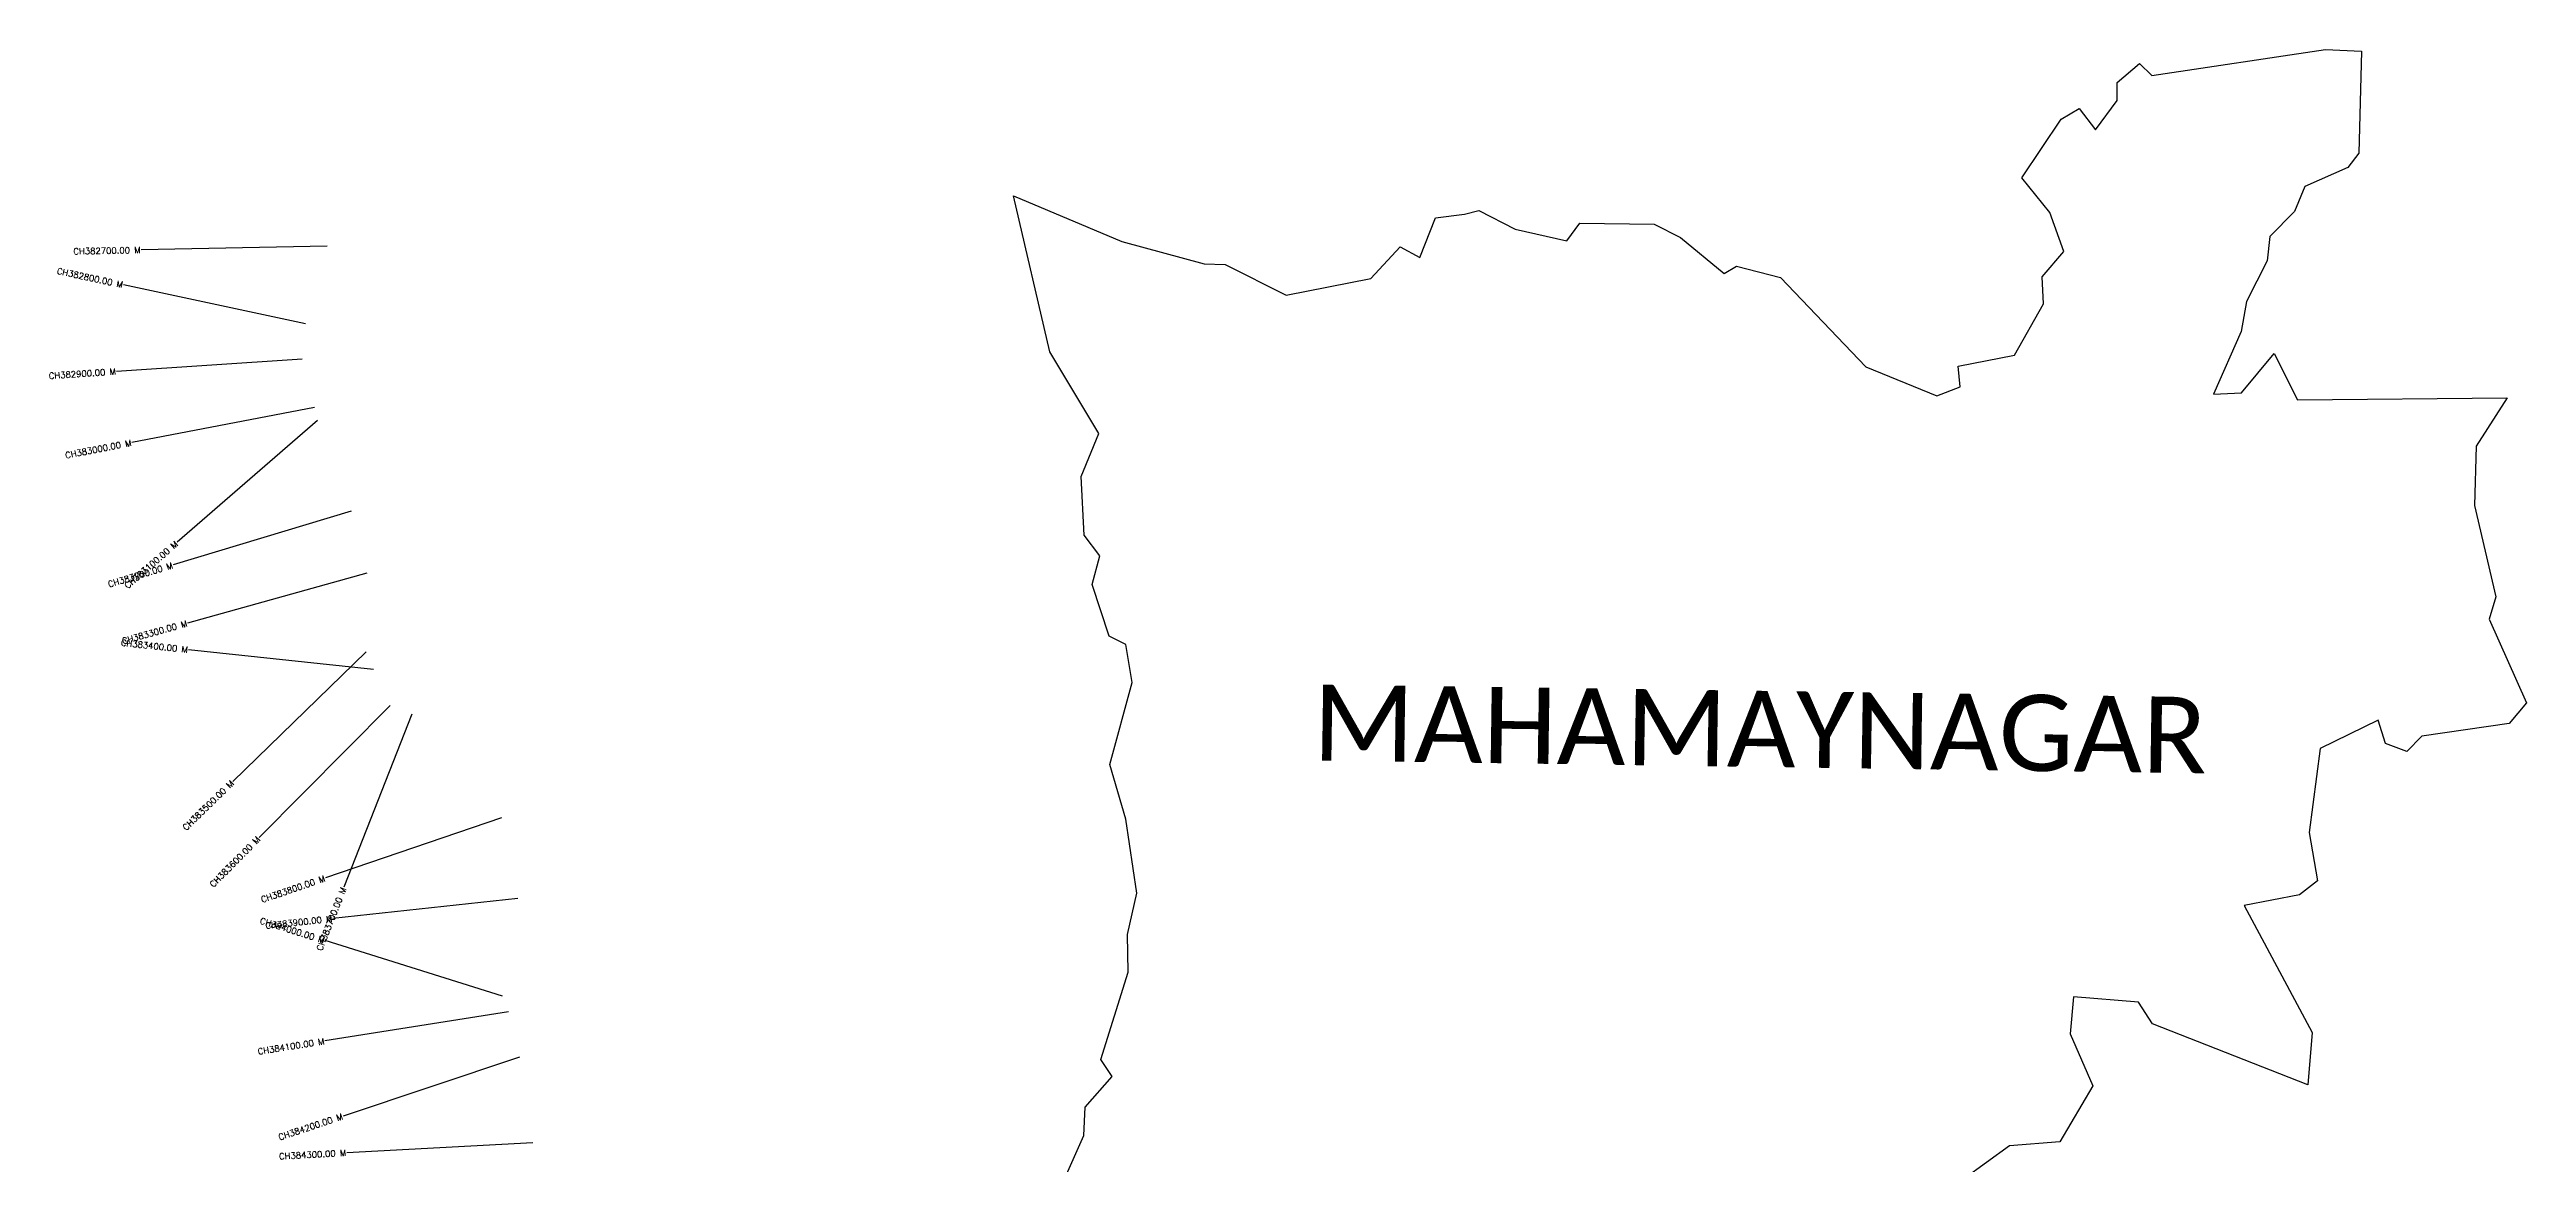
# Model space of a CAD drawing. Header units: metres. Extents: x 299794 to 303787, y 1951766 to 1956866.
# Drawn here: x 299794 to 303787, y 1955068 to 1956866 of the extents above; entities that cross this region are included whole.
import ezdxf
from ezdxf.enums import TextEntityAlignment as Align

# ---------------------------------------------------------------- set-up
doc = ezdxf.new("R2010")
doc.units = ezdxf.units.M
doc.header["$MEASUREMENT"] = 0
for name, color, linetype in [('CS', 134, 'Continuous'), ('CSMark', 6, 'Continuous'), ('VILLAGE NAME', 250, 'Continuous')]:
    doc.layers.add(name, color=color, linetype=linetype)
doc.styles.get("Standard").update_dxf_attribs({"font": 'simplex.shx'})

msp = doc.modelspace()

# ---------------------------------------------------------------- linework, layer by layer
at = {"color": 6, "flags": 128}
for points in [[(301787.8, 1956470.3), (301924, 1956497.1), (301971.3, 1956547.9), (302003.1, 1956530.8), (302028.3, 1956595), (302075.1, 1956600.7), (302098.1, 1956606.4), (302156.6, 1956576.4), (302240.2, 1956557.4), (302261.2, 1956585.9), (302381.1, 1956584.7), (302423.3, 1956563), (302493.9, 1956505), (302513.8, 1956517), (302584.8, 1956498.6), (302722.1, 1956354.3), (302836.6, 1956307.8), (302874.2, 1956322.1), (302871, 1956355.7), (302961.9, 1956373.2), (303008.6, 1956456.1), (303006.5, 1956499.4), (303041.3, 1956540.2), (303018.8, 1956603.4), (302973.6, 1956659.2), (303037.3, 1956754.1), (303066.4, 1956771.3), (303092.7, 1956736.4), (303127.7, 1956784), (303127.6, 1956813.1), (303163.6, 1956843.8), (303183.5, 1956824.2), (303463.1, 1956866.2), (303521.4, 1956863.7), (303516.9, 1956698.8), (303499.6, 1956675.9), (303430.2, 1956645.3), (303413.6, 1956605), (303373.8, 1956564.4), (303369.2, 1956525.5), (303336.1, 1956459.6), (303327.2, 1956411.3), (303282.5, 1956310.2), (303327.7, 1956312.6), (303380.6, 1956376.1), (303418, 1956301.4), (303756.1, 1956304.4), (303706.5, 1956226.8), (303703.3, 1956130.7), (303737.9, 1955983.8), (303727.4, 1955947.7), (303787.3, 1955812.4), (303759.2, 1955779.4), (303618.8, 1955758.9), (303594.2, 1955734.4), (303560.3, 1955747.3), (303548.1, 1955784.8), (303454.9, 1955739.1), (303436.9, 1955603.4), (303450.4, 1955525.6), (303421.6, 1955502.8), (303332.3, 1955485.7), (303441.8, 1955281), (303434.9, 1955196.5), (303184.5, 1955295), (303162, 1955330), (303056.9, 1955338.5), (303051.4, 1955278.8), (303088.1, 1955195.2), (303034.9, 1955104.5), (302954.1, 1955098.1), (302842.6, 1955017.4)], [(301431.4, 1955047.1), (301461.2, 1955114.7), (301463.4, 1955160.5), (301506.9, 1955210.1), (301488.7, 1955237.4), (301532.8, 1955378.4), (301531.7, 1955438.8), (301546.8, 1955505.5), (301529.4, 1955625), (301503.2, 1955713), (301539.1, 1955845.2), (301529, 1955906.8), (301502.3, 1955920), (301475.1, 1956003.6), (301487.1, 1956049.5), (301461.8, 1956083.2), (301457.2, 1956177.4), (301485.4, 1956246.9), (301406.5, 1956378.7), (301348.3, 1956630), (301522.6, 1956556.7), (301655.2, 1956520.7), (301689.4, 1956519.3)], [(301689.4, 1956519.3), (301787.8, 1956470.3)]]:
    msp.add_lwpolyline(points, dxfattribs=at)
at = {"layer": 'CS'}
for p, q in [((300241.6, 1956548.9), (299941.7, 1956542.9)), ((300206.4, 1956423.6), (299913.1, 1956486.5)), ((300201.2, 1956367.1), (299901.8, 1956347.1)), ((300221.3, 1956289.1), (299926.7, 1956232.3)), ((300226.1, 1956268.1), (299999.5, 1956071.5)), ((300280.4, 1956121.6), (299993.2, 1956035)), ((300305.4, 1956021.9), (300016.5, 1955941.3)), ((300316.3, 1955866.6), (300017.9, 1955898.2)), ((300304.2, 1955895.1), (300089.2, 1955685.8)), ((300342.8, 1955808.5), (300131.6, 1955595.5)), ((300377.9, 1955794.6), (300268.4, 1955515.3)), ((300522.5, 1955627.3), (300238.6, 1955530.2)), ((300549.1, 1955497.2), (300250.8, 1955464.8)), ((300524.4, 1955339.6), (300238.1, 1955429.1)), ((300534.1, 1955314.2), (300237.8, 1955267.3)), ((300551.7, 1955241.2), (300267.2, 1955146.3)), ((300572.8, 1955103), (300273.2, 1955087.1))]:
    msp.add_line(p, q, dxfattribs=at)

# ---------------------------------------------------------------- texts
at = {"layer": 'CSMark'}
for s, rotation, p in [('CH382700.00 M', 1.1472, (299940.7, 1956542.9)), ('CH382800.00 M', 347.8991, (299912.1, 1956486.7)), ('CH382900.00 M', 3.819, (299900.9, 1956347.1)), ('CH383000.00 M', 10.9166, (299925.7, 1956232.1)), ('CH383200.00 M', 16.7772, (299992.2, 1956034.7)), ('CH383100.00 M', 40.9336, (299998.7, 1956070.8)), ('CH383300.00 M', 15.5868, (300015.5, 1955941)), ('CH383400.00 M', 353.9569, (300016.9, 1955898.3)), ('CH383500.00 M', 44.2348, (300088.5, 1955685.1)), ('CH383600.00 M', 45.2404, (300130.9, 1955594.8)), ('CH383800.00 M', 18.8754, (300237.7, 1955529.9)), ('CH383700.00 M', 68.5988, (300268, 1955514.4)), ('CH384000.00 M', 342.6358, (300237.1, 1955429.4)), ('CH383900.00 M', 6.1893, (300249.8, 1955464.7)), ('CH384100.00 M', 8.996, (300236.8, 1955267.1)), ('CH384200.00 M', 18.4457, (300266.2, 1955146)), ('CH384300.00 M', 3.0414, (300272.2, 1955087))]:
    msp.add_text(s, height=10, rotation=rotation, dxfattribs=at).set_placement(p, align=Align.MIDDLE_RIGHT)
at = {"layer": 'VILLAGE NAME', "insert": (301831.7, 1955842.4), "char_height": 122.778, "attachment_point": 1, "rotation": 359.1736}
msp.add_mtext_dynamic_manual_height_columns('{\\fCalibri|b0|i0|c0|p34;MAHAMAYNAGAR}', width=133.314, gutter_width=613.9, heights=[0], dxfattribs=at)

doc.saveas('drawing.dxf')
